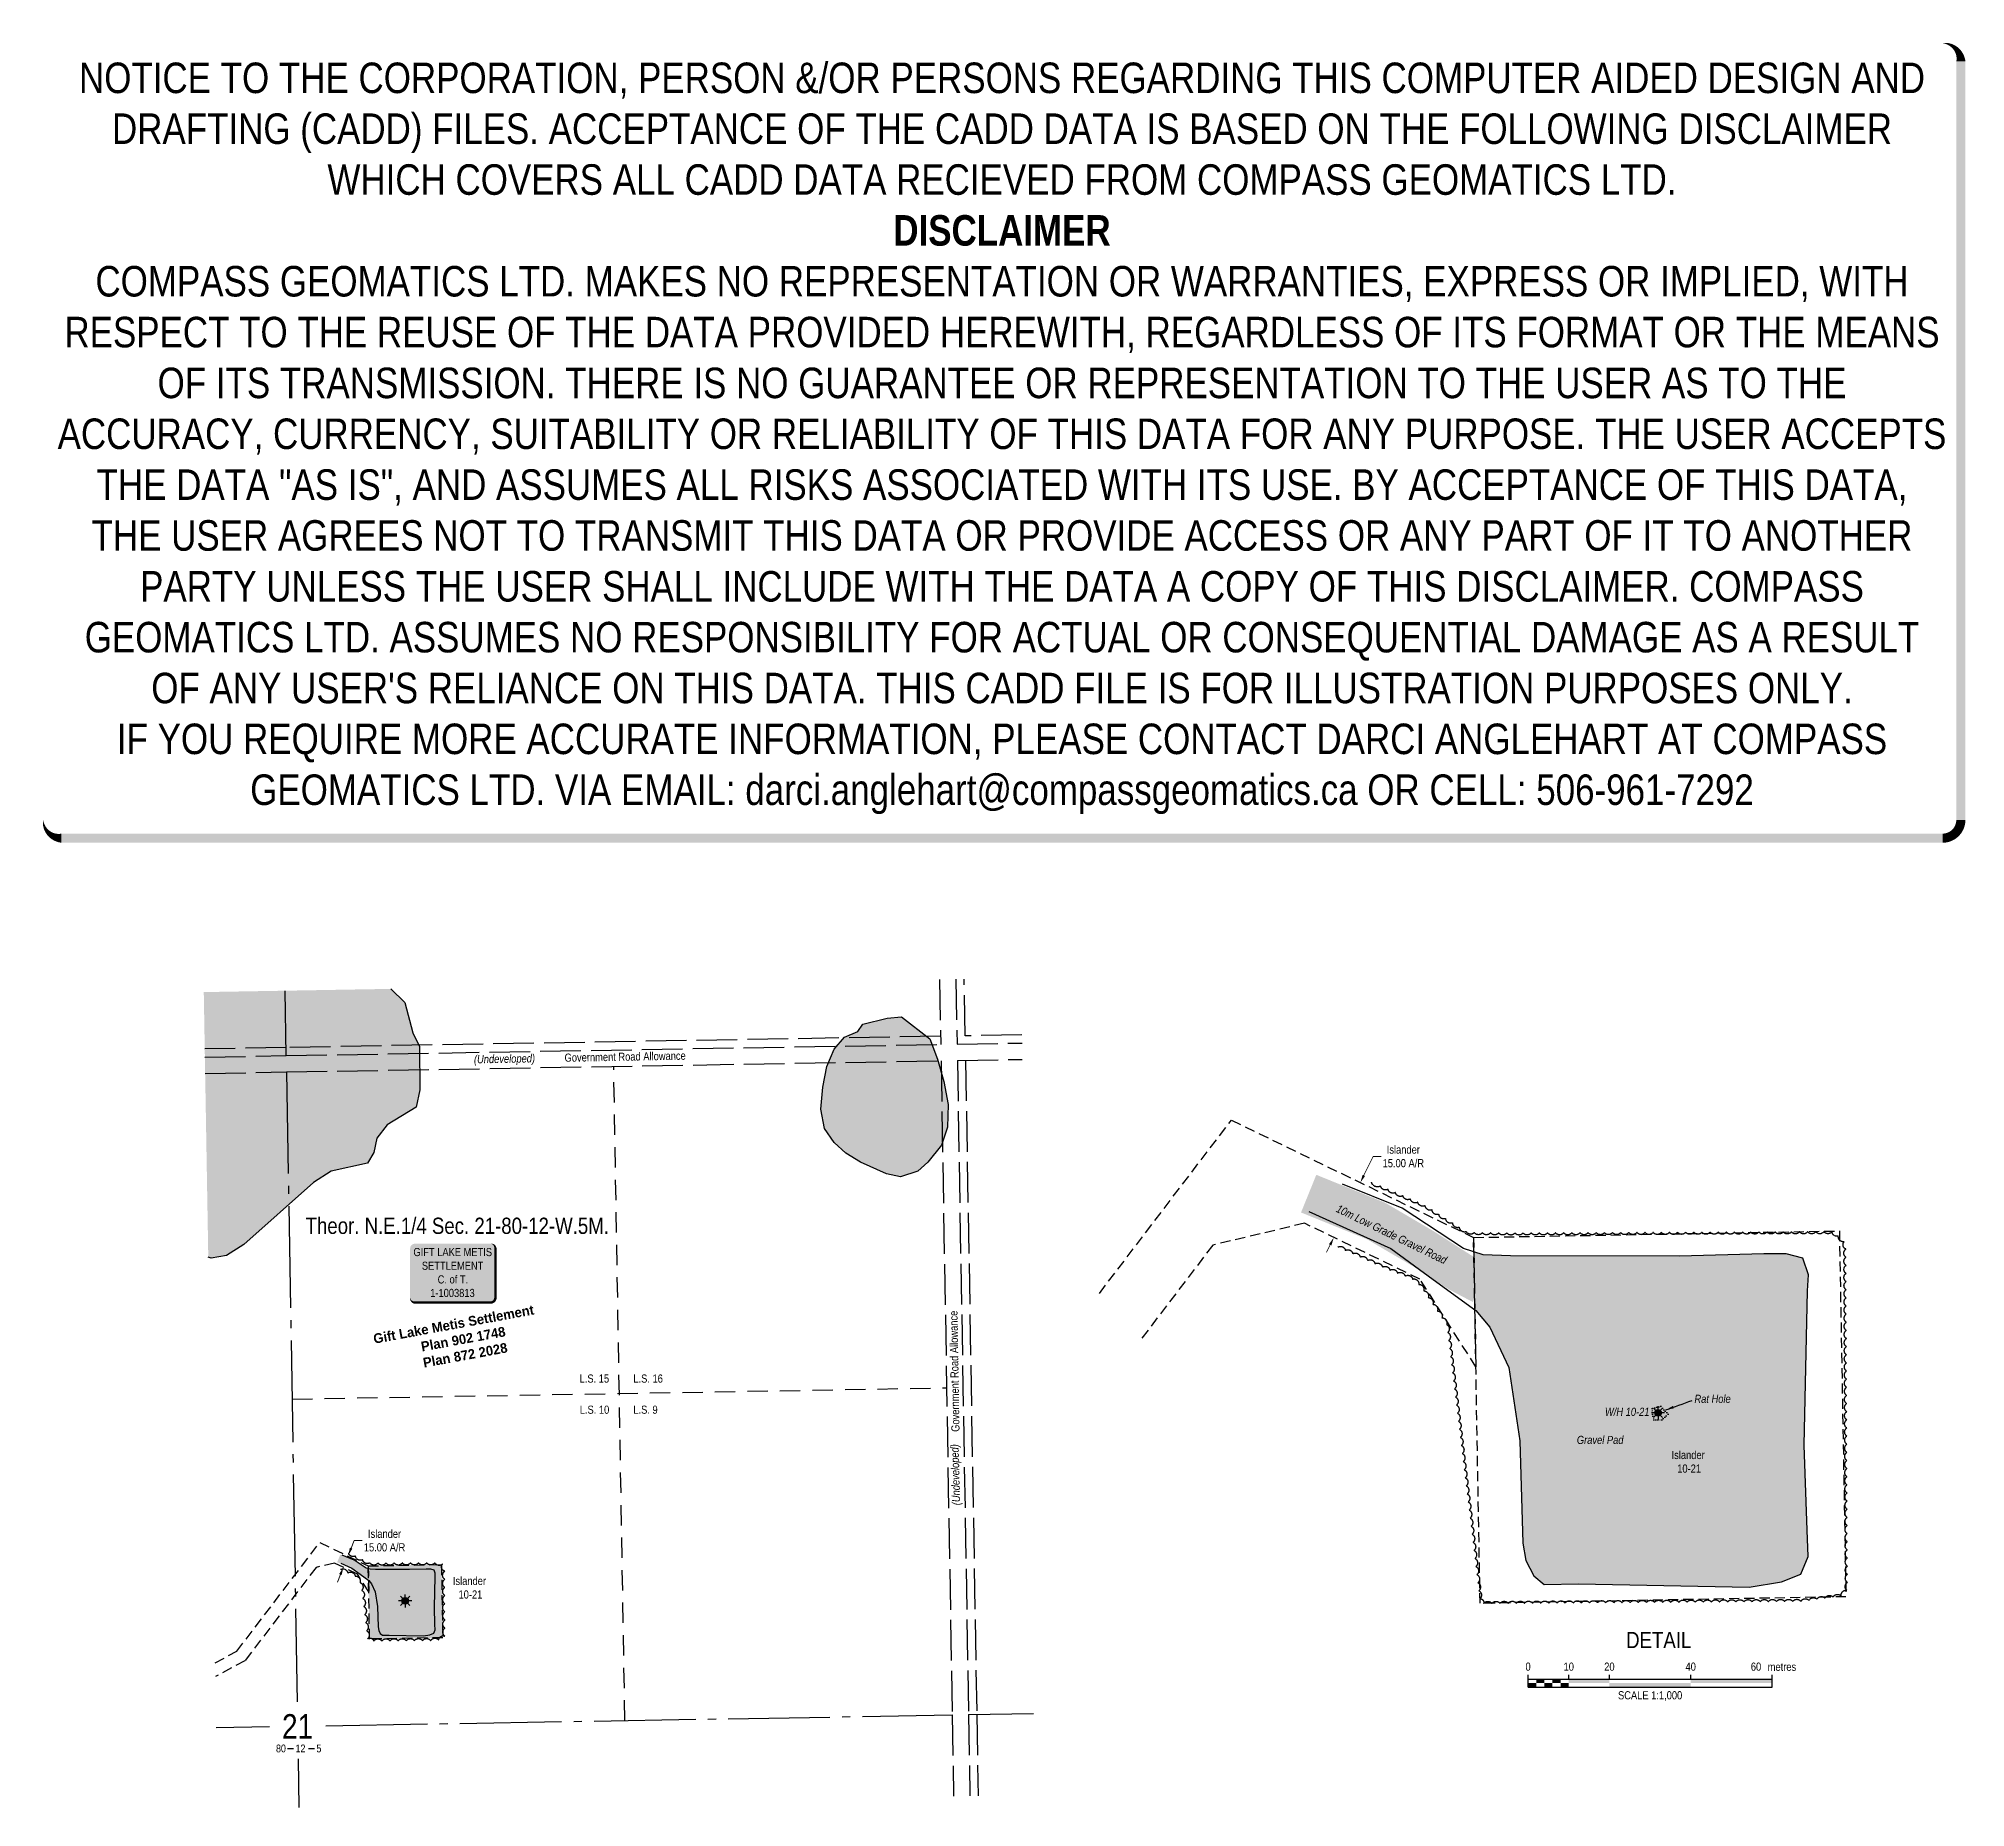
# Model space of a CAD drawing. Extents: x 573697 to 576066, y 6200928 to 6203103.
import ezdxf
from ezdxf.enums import TextEntityAlignment as Align

# ---------------------------------------------------------------- set-up
doc = ezdxf.new("R2010")
doc.units = 0
doc.header["$LTSCALE"] = 5
doc.header["$PDSIZE"] = 0.5
for name, pattern in [('0', [1, 1, 0]), ('foc-ACCESSROAD', [3.75, 2.5, -1.25]), ('foc-LSD', [8, 5, -3]), ('foc-QUARTERLINE', [33, 25, -3, 2, -3]), ('foc-TOPO', [1, 0.2, -0.8]), ('foc-UNSURVEYED', [12.5, 10, -2.5])]:
    doc.linetypes.add(name, pattern=pattern)
doc.layers.get('Defpoints').update_dxf_attribs({"color": 9})
for name, color, linetype in [('10', 1, 'Continuous'), ('9', 3, 'Continuous'), ('AS-OWNER', 7, 'Continuous'), ('AS-ROADS', 254, 'Continuous'), ('AS-SYMBOL', 7, 'Continuous'), ('C-AR', 13, 'foc-ACCESSROAD'), ('C-SYMBOL', 7, 'Continuous'), ('C-WS', 13, 'foc-ACCESSROAD'), ('DETAIL-T', 7, 'Continuous'), ('L-QSEC', 8, 'foc-QUARTERLINE'), ('L-ROAD-T', 7, 'Continuous'), ('L-SECLBL', 7, 'Continuous'), ('L-SECTION-LSD', 7, 'foc-LSD'), ('L-TITLEDB-T', 4, 'Continuous'), ('L-USEC', 7, 'foc-UNSURVEYED'), ('P-PROPOSED-H', 21, 'Continuous'), ('T-BUSH', 110, '0'), ('T-GENERAL', 48, 'foc-TOPO'), ('T-WATER', 160, 'Continuous'), ('T-WATER-H', 133, 'Continuous')]:
    doc.layers.add(name, color=color, linetype=linetype)
for name, color, linetype, lineweight in [('C-AR-T', 13, 'Continuous', 9), ('C-WS-T', 13, 'Continuous', 9), ('T-TEXT', 48, 'Continuous', 18)]:
    doc.layers.add(name, color=color, linetype=linetype, lineweight=lineweight)
doc.layers.add('DISCLAIMER', color=7, linetype='Continuous', plot=False)
doc.styles.add('100L', font='ARIALN.TTF', dxfattribs={"height": 11})
doc.styles.add('175L', font='ARIALN.TTF', dxfattribs={"height": 20})
doc.styles.add('80', font='ARIALN.TTF', dxfattribs={"height": 10})
doc.styles.add('80CG', font='ARIALN.TTF', dxfattribs={"height": 10})
doc.styles.add('80L', font='ARIALN.TTF', dxfattribs={"height": 10})
doc.styles.add('80LS', font='ARIALNI.TTF', dxfattribs={"height": 10})
doc.styles.add('SIMPLEX', font='ARIALN.TTF')
doc.dimstyles.new('Compass 5 000', dxfattribs={"dimscale": 5, "dimtxt": 9, "dimasz": 2, "dimexe": 0.2, "dimexo": 0.0625, "dimgap": 0.5, "dimtad": 0, "dimtih": 1, "dimtoh": 1, "dimzin": 0, "dimdsep": 46, "dimtxsty": '80CG', "dimcen": 0.1, "dimse1": 1, "dimse2": 1, "dimclrd": 256, "dimclrt": 256, "dimaunit": 1, "dimadec": 4, "dimazin": 0, "dimtfac": 0.06, "dimtofl": 0, "dimtmove": 0, "dimatfit": 1, "dimfxl": 0.2, "dimtolj": 1, "dimtzin": 0, "dimlwd": -1, "dimarcsym": 0})

# ---------------------------------------------------------------- blocks, each defined once
blk = doc.blocks.new('*U394')
h = blk.add_hatch(color=255)
edge = h.paths.add_edge_path()
edge.add_line((-46.5, -37), (46.5, -37))
edge.add_arc((46.5, -31), 6, 270, 360)
edge.add_line((52.5, -31), (52.5, 29.5))
edge.add_arc((46.5, 29.5), 6, 0, 90)
edge.add_line((46.5, 35.5), (-46.5, 35.5))
edge.add_arc((-46.5, 29.5), 6, 90, 180)
edge.add_line((-52.5, 29.5), (-52.5, -31))
edge.add_arc((-46.5, -31), 6, 180, 270)
at = {"color": 14, "flags": 128}
blk.add_lwpolyline([(-46.5, -37, 3, 3, 0), (46.5, -37, 3, 3, 0.414214), (52.5, -31, 3, 3, 0), (52.5, 29.5, 3, 0, 0.414214), (46.5, 35.5, 0, 0, 0), (-46.5, 35.5, 0, 0, 0.414214), (-52.5, 29.5, 0, 0, 0), (-52.5, -31, 0, 3, 0.414214)], format="xyseb", close=True, dxfattribs=at)
at = {"color": 14, "style": '80'}
blk.add_attdef('ENTER_TEXT_001', (-26.8, -4.9), '', height=10, dxfattribs=at)
blk = doc.blocks.new('GAS')
h = blk.add_hatch(color=255)
h.dxf.hatch_style = 1
edge = h.paths.add_edge_path()
edge.add_arc((0, 0), 0.9, 0, 360)
for p, q in [((-0.81, 0), (-1.62, 0)), ((-0.57, 0.57), (-1.14, 1.14)), ((0, 0.81), (0, 1.62)), ((0.57, 0.57), (1.14, 1.14)), ((1.62, 0), (0.81, 0)), ((-0.57, -0.57), (-1.14, -1.14)), ((0, -0.81), (0, -1.62)), ((1.14, -1.14), (0.57, -0.57))]:
    blk.add_line(p, q)
blk.add_circle((0, 0), 0.8)
blk = doc.blocks.new('L-SECLBL')
at = {"layer": '9', "color": 7}
for p, q in [((-5.1, -27.8), (-12.3, -27.8)), ((20.7, -27.8), (13.5, -27.8))]:
    blk.add_line(p, q, dxfattribs=at)
at = {"layer": '10', "color": 2, "style": 'SIMPLEX'}
blk.add_attdef('SEC', text='', height=30, dxfattribs=at).set_placement((0, 0), align=Align.MIDDLE)
at = {"layer": '10', "color": 5, "style": '80L'}
blk.add_attdef('TWP', text='', height=9.5, dxfattribs=at).set_placement((-14.4, -27.4), align=Align.MIDDLE_RIGHT)
blk.add_attdef('RGE', text='', height=9.5, dxfattribs=at).set_placement((3.6, -27.4), align=Align.MIDDLE_CENTER)
blk.add_attdef('MER', text='', height=9.5, dxfattribs=at).set_placement((23.2, -27.4), align=Align.MIDDLE_LEFT)
blk = doc.blocks.new('*D396')
at = {"layer": 'C-AR-T', "transparency": 16777216}
for p, q in [((574081.7, 6201246.9), (574085.5, 6201256.2)), ((574085.5, 6201256.2), (574095.5, 6201256.2)), ((574068.6, 6201214.5), (574064.8, 6201205.2))]:
    blk.add_line(p, q, dxfattribs=at)
for points in [[(574080.2, 6201247.5), (574083.3, 6201246.3), (574078, 6201237.6)], [(574067, 6201215.1), (574070.1, 6201213.9), (574072.3, 6201223.7)]]:
    blk.add_solid(points, dxfattribs=at)
at = {"layer": 'Defpoints', "color": 0, "transparency": 16777216}
for p in [(574074, 6201223.1, 699.3), (574078, 6201237.6), (574079.6, 6201237, 699.3)]:
    blk.add_point(p, dxfattribs=at)
at = {"layer": 'C-AR-T', "transparency": 16777216, "insert": (574122.8, 6201256.2), "char_height": 10, "attachment_point": 5, "style": '80CG'}
blk.add_mtext('\\A1;Islander\\P15.00 A/R', dxfattribs=at)
blk = doc.blocks.new('*D399')
at = {"layer": 'C-AR-T', "transparency": 16777216}
for p, q in [((575326.8, 6201705.3), (575338.1, 6201728.5)), ((575338.1, 6201728.5), (575348.1, 6201728.5)), ((575285.4, 6201619.8), (575281, 6201610.8))]:
    blk.add_line(p, q, dxfattribs=at)
for points in [[(575325.3, 6201706), (575328.3, 6201704.5), (575322.4, 6201696.3)], [(575283.9, 6201620.6), (575286.9, 6201619.1), (575289.8, 6201628.8)]]:
    blk.add_solid(points, dxfattribs=at)
at = {"layer": 'Defpoints', "color": 0, "transparency": 16777216}
for p in [(575322.4, 6201696.3), (575325, 6201695), (575292.3, 6201627.6)]:
    blk.add_point(p, dxfattribs=at)
at = {"layer": 'C-AR-T', "transparency": 16777216, "insert": (575375.3, 6201728.5), "char_height": 10, "attachment_point": 5, "style": '80CG'}
blk.add_mtext('\\A1;Islander\\P15.00 A/R', dxfattribs=at)
blk = doc.blocks.new('*U320')
at = {"color": 0}
for p, q in [((-150, 0), (-150, 15)), ((-150, 10), (150.2, 10)), ((-150, 0), (150.2, 0)), ((-100, 10), (-100, 15)), ((-50, 10), (-50, 15)), ((50, 10), (50, 15)), ((150.2, 0), (150.2, 15))]:
    blk.add_line(p, q, dxfattribs=at)
for points in [[(-150, 5), (-140, 5), (-150, 0), (-140, 0)], [(-140, 10), (-130, 10), (-140, 5), (-130, 5)], [(-130, 5), (-120, 5), (-130, 0), (-120, 0)], [(-120, 10), (-110, 10), (-120, 5), (-110, 5)], [(-110, 5), (-100, 5), (-110, 0), (-100, 0)], [(-100, 10), (-50, 10), (-100, 5), (-50, 5)], [(-50, 5), (50, 5), (-50, 0), (50, 0)], [(50, 10), (150.2, 10), (50, 5), (150.2, 5)]]:
    blk.add_solid(points, dxfattribs=at)
at = {"color": 0, "style": '80'}
blk.add_text('metres', height=10, dxfattribs=at).set_placement((162.2, 20), align=Align.CENTER)
at = {"color": 0, "char_height": 10, "style": '80'}
for s, insert, attachment_point in [('0', (-150, 30.2), 2), ('10', (-100, 30.2), 2), ('20', (-50, 30.2), 2), ('40', (50, 30.2), 2), ('60', (136.7, 30.2), 3), ('SCALE 1:1,000', (0.1, -5), 2)]:
    blk.add_mtext(s, dxfattribs=dict(at, insert=insert, attachment_point=attachment_point))
blk = doc.blocks.new('Disclaimer_Legal')
at = {"layer": 'DISCLAIMER', "color": 254, "flags": 128}
blk.add_lwpolyline([(-3612.9, -1104.6, 37.5, 37.5, 0), (4096.1, -1104.6, 37.5, 37.5, 0.414214), (4171.1, -1029.6, 37.5, 37.5, 0), (4171.1, 2078.7, 37.5, 0, 0.414214), (4096.1, 2153.7, 0, 0, 0), (-3612.9, 2153.7, 0, 0, 0.414214), (-3687.9, 2078.7, 0, 0, 0), (-3687.9, -1029.6, 0, 37.5, 0.414214)], format="xyseb", close=True, dxfattribs=at)
at = {"layer": 'DISCLAIMER', "color": 254, "insert": (241.6, 533.9), "char_height": 125, "width": 7717.568, "attachment_point": 5, "style": '80'}
blk.add_mtext('NOTICE TO THE CORPORATION, PERSON &/OR PERSONS REGARDING THIS COMPUTER AIDED DESIGN AND DRAFTING (CADD) FILES. ACCEPTANCE OF THE CADD DATA IS BASED ON THE FOLLOWING DISCLAIMER WHICH COVERS ALL CADD DATA RECIEVED FROM COMPASS GEOMATICS LTD.\\P{\\fArial Narrow|b1|i0|c0|p34;DISCLAIMER}\\PCOMPASS GEOMATICS LTD. MAKES NO REPRESENTATION OR WARRANTIES, EXPRESS OR IMPLIED, WITH RESPECT TO THE REUSE OF THE DATA PROVIDED HEREWITH, REGARDLESS OF ITS FORMAT OR THE MEANS OF ITS TRANSMISSION. THERE IS NO GUARANTEE OR REPRESENTATION TO THE USER AS TO THE ACCURACY, CURRENCY, SUITABILITY OR RELIABILITY OF THIS DATA FOR ANY PURPOSE. THE USER ACCEPTS THE DATA "AS IS", AND ASSUMES ALL RISKS ASSOCIATED WITH ITS USE. BY ACCEPTANCE OF THIS DATA, THE USER AGREES NOT TO TRANSMIT THIS DATA OR PROVIDE ACCESS OR ANY PART OF IT TO ANOTHER PARTY UNLESS THE USER SHALL INCLUDE WITH THE DATA A COPY OF THIS DISCLAIMER. COMPASS GEOMATICS LTD. ASSUMES NO RESPONSIBILITY FOR ACTUAL OR CONSEQUENTIAL DAMAGE AS A RESULT OF ANY USER\'S RELIANCE ON THIS DATA. THIS CADD FILE IS FOR ILLUSTRATION PURPOSES ONLY.\\PIF YOU REQUIRE MORE ACCURATE INFORMATION, PLEASE CONTACT DARCI ANGLEHART AT COMPASS GEOMATICS LTD. VIA EMAIL: darci.anglehart@compassgeomatics.ca OR CELL: 506-961-7292', dxfattribs=at)

msp = doc.modelspace()

# ---------------------------------------------------------------- hatches: boundary and pattern name
at = {"layer": 'AS-ROADS'}
h = msp.add_hatch(color=256, dxfattribs=at)
h.dxf.hatch_style = 1
h.paths.add_polyline_path([(575872.237, 6201563.378), (575873.447, 6201583.143), (575866.357, 6201603.278), (575845.842, 6201608.808), (575818.472, 6201608.753), (575714.947, 6201605.998), (575506.862, 6201606.193), (575473.587, 6201607.693), (575462.32, 6201611.261), (575463.536, 6201539.524), (575464.31, 6201538.956), (575481.512, 6201518.518), (575504.962, 6201469.168), (575518.587, 6201378.823), (575522.047, 6201253.178), (575526.092, 6201231.663), (575535.562, 6201212.998), (575548.327, 6201202.428), (575590.677, 6201203.193), (575800.327, 6201198.868), (575840.337, 6201205.478), (575863.857, 6201214.838), (575873.117, 6201236.498), (575871.782, 6201269.238), (575867.907, 6201373.463)])
h = msp.add_hatch(color=256, dxfattribs=at)
h.dxf.hatch_style = 1
h.paths.add_polyline_path([(574184.923, 6201212.049), (574185.165, 6201216.002), (574183.747, 6201220.029), (574179.644, 6201221.135), (574174.17, 6201221.124), (574153.465, 6201220.573), (574111.848, 6201220.612), (574105.193, 6201220.912), (574102.869, 6201221.648), (574103.126, 6201207.32), (574103.338, 6201207.164), (574106.778, 6201203.077), (574111.468, 6201193.207), (574114.193, 6201175.138), (574114.885, 6201150.009), (574115.694, 6201145.706), (574117.588, 6201141.973), (574120.141, 6201139.859), (574128.611, 6201140.012), (574170.541, 6201139.147), (574178.543, 6201140.469), (574183.247, 6201142.341), (574185.099, 6201146.673), (574184.832, 6201153.221), (574184.057, 6201174.066)])
at = {"layer": 'P-PROPOSED-H'}
h = msp.add_hatch(color=256, dxfattribs=at)
h.dxf.hatch_style = 1
h.paths.add_polyline_path([(574194.363, 6201136.811), (574104.417, 6201135.201), (574102.807, 6201225.147), (574192.753, 6201226.757)])
at = {"layer": 'T-WATER-H'}
h = msp.add_hatch(color=256, dxfattribs=at)
h.dxf.hatch_style = 1
h.paths.add_polyline_path([(574130.615, 6201934.502), (573900.587, 6201930.551), (573906.128, 6201604.736), (573909.803, 6201603.422), (573928.491, 6201606.615), (573949.683, 6201620.432), (574035.43, 6201696.557), (574057.234, 6201710.272), (574101.986, 6201720.041), (574109.504, 6201733.522), (574113.194, 6201751.025), (574126.172, 6201767.409), (574161.71, 6201789.147), (574166.256, 6201810.491), (574165.973, 6201863.633), (574157.657, 6201880.653), (574147.817, 6201917.868)])
h = msp.add_hatch(color=256, dxfattribs=at)
h.dxf.hatch_style = 1
h.paths.add_polyline_path([(574756.988, 6201703.455), (574740.083, 6201707.203), (574707.933, 6201721.316), (574690.052, 6201732.506), (574675.746, 6201745.822), (574663.654, 6201762.955), (574659.267, 6201786.502), (574661.767, 6201813.838), (574666.411, 6201839.111), (574675.617, 6201860.577), (574688.445, 6201875.289), (574704.691, 6201882.179), (574710.943, 6201891.332), (574740.579, 6201898.377), (574758.193, 6201900.12), (574793.012, 6201873.138), (574802.642, 6201848.254), (574810.245, 6201820.777), (574815.539, 6201792.188), (574814.873, 6201764.565), (574807.406, 6201742.207), (574790.907, 6201721.433), (574778.342, 6201710.511)])

# ---------------------------------------------------------------- linework, layer by layer
at = {"layer": 'AS-ROADS', "flags": 128}
for points, const_width, elevation in [([(575472.337, 6201571.683), (575445.087, 6201586.008), (575398.947, 6201615.633), (575341.707, 6201649.173), (575258.93, 6201682.767)], 49.978, 3496.435), ([(574104.943, 6201213.71), (574099.493, 6201216.575), (574090.265, 6201222.5), (574078.817, 6201229.208), (574066.472, 6201234.218)], 9.996, 699.287)]:
    msp.add_lwpolyline(points, dxfattribs=dict(at, const_width=const_width, elevation=elevation))
for points in [[(575258.93, 6201660.718), (575360.127, 6201615.128), (575412.052, 6201577.288), (575464.31, 6201538.956), (575481.512, 6201518.518), (575504.962, 6201469.168), (575518.587, 6201378.823), (575522.047, 6201253.178), (575526.092, 6201231.663), (575535.562, 6201212.998), (575548.327, 6201202.428), (575590.677, 6201203.193), (575800.327, 6201198.868), (575840.337, 6201205.478), (575863.857, 6201214.838), (575873.117, 6201236.498), (575871.782, 6201269.238), (575867.907, 6201373.463), (575872.237, 6201563.378), (575873.447, 6201583.143), (575866.357, 6201603.278), (575845.842, 6201608.808), (575818.472, 6201608.753), (575714.947, 6201605.998), (575506.862, 6201606.193), (575473.587, 6201607.693), (575449.172, 6201615.423), (575373.997, 6201664.748), (575300.542, 6201694.493)], [(574068.954, 6201228.502), (574082.501, 6201222.399), (574092.886, 6201214.831), (574103.338, 6201207.164), (574106.778, 6201203.077), (574111.468, 6201193.207), (574114.193, 6201175.138), (574114.885, 6201150.009), (574115.694, 6201145.706), (574117.588, 6201141.973), (574120.141, 6201139.859), (574128.611, 6201140.012), (574170.541, 6201139.147), (574178.543, 6201140.469), (574183.247, 6201142.341), (574185.099, 6201146.673), (574184.832, 6201153.221), (574184.057, 6201174.066), (574184.923, 6201212.049), (574185.165, 6201216.002), (574183.747, 6201220.029), (574179.644, 6201221.135), (574174.17, 6201221.124), (574153.465, 6201220.573), (574111.848, 6201220.612), (574105.193, 6201220.912), (574100.31, 6201222.458), (574085.275, 6201232.323), (574070.584, 6201238.272)]]:
    msp.add_lwpolyline(points, dxfattribs=at)
at = {"layer": 'C-AR'}
for points in [[(575001.605, 6201560.17), (575163.982, 6201773.176), (575461.656, 6201628.869), (575464.501, 6201469.942), (575395.732, 6201577.553), (575253.857, 6201646.331), (575141, 6201619.426), (575051.969, 6201502.636)], [(573914.61, 6201105.895), (573941.198, 6201120.156), (574043.246, 6201254.021), (574102.807, 6201225.147), (574103.376, 6201193.348), (574089.616, 6201214.879), (574061.229, 6201228.641), (574038.647, 6201223.258), (573951.151, 6201108.48), (573914.896, 6201089.035)]]:
    msp.add_lwpolyline(points, dxfattribs=at)
at = {"layer": 'C-WS'}
for points in [[(575919.438, 6201187.19), (575469.707, 6201179.138), (575461.656, 6201628.869), (575911.386, 6201636.92)], [(574194.363, 6201136.811), (574104.417, 6201135.201), (574102.807, 6201225.147), (574192.753, 6201226.757)]]:
    msp.add_lwpolyline(points, close=True, dxfattribs=at)
at = {"layer": 'L-QSEC'}
for p, q in [((574001.883, 6201852.431), (574000.525, 6201932.268)), ((574002.228, 6201832.326), (574015.394, 6201058.06)), ((574050.454, 6201028.658), (574820.697, 6201041.914)), ((574840.802, 6201042.258), (574920.638, 6201043.632)), ((573915.963, 6201026.343), (573981.182, 6201027.466)), ((574016.584, 6200988.07), (574017.603, 6200928.122))]:
    msp.add_line(p, q, dxfattribs=at)
at = {"layer": 'L-SECTION-LSD'}
for p, q in [((574418.3, 6201034.989), (574404.573, 6201839.237)), ((574009.066, 6201430.195), (574813.807, 6201444.031))]:
    msp.add_line(p, q, dxfattribs=at)
at = {"layer": 'L-USEC'}
for p, q in [((574805.205, 6201946.09), (574806.573, 6201866.253)), ((574825.31, 6201946.435), (574826.678, 6201866.598)), ((574836.557, 6201876.824), (574835.361, 6201946.608)), ((574001.715, 6201862.484), (573901.774, 6201860.766)), ((574806.401, 6201876.305), (574001.715, 6201862.484)), ((574001.883, 6201852.431), (574806.573, 6201866.253)), ((574826.678, 6201866.598), (574906.514, 6201867.97)), ((574906.342, 6201878.022), (574836.557, 6201876.824)), ((573901.945, 6201850.714), (574001.883, 6201852.431)), ((574002.228, 6201832.326), (574806.917, 6201846.148)), ((574806.917, 6201846.148), (574820.697, 6201041.914)), ((574827.022, 6201846.493), (574906.859, 6201847.865)), ((574827.022, 6201846.493), (574840.802, 6201042.258)), ((574837.074, 6201846.666), (574850.854, 6201042.433)), ((573902.287, 6201830.609), (574002.228, 6201832.326)), ((574820.697, 6201041.914), (574822.409, 6200941.973)), ((574840.802, 6201042.258), (574842.514, 6200942.319)), ((574850.854, 6201042.433), (574852.566, 6200942.492))]:
    msp.add_line(p, q, dxfattribs=at)
at = {"layer": 'T-BUSH', "flags": 128}
for points in [[(575294.931, 6201617.049, -0.52056705), (575304.044, 6201612.944, -0.52056705), (575313.157, 6201608.838, -0.52056705), (575322.271, 6201604.732, -0.52056705), (575331.384, 6201600.626, -0.52056705), (575340.497, 6201596.52, -0.52056705), (575349.611, 6201592.414, -0.52056705), (575358.867, 6201588.648, -0.52056705), (575368.171, 6201584.993, -0.52056705), (575377.475, 6201581.339, -0.52056705), (575386.778, 6201577.684, -0.52056705), (575394.397, 6201571.214, -0.52056705), (575400.318, 6201563.217, -0.52056705), (575405.946, 6201554.956, -0.52056705), (575411.574, 6201546.696, -0.52056705), (575417.202, 6201538.435, -0.52056705), (575422.831, 6201530.175, -0.52056705), (575428.459, 6201521.914, -0.52056705), (575429.926, 6201512.092, -0.52056705), (575431.122, 6201502.168, -0.52056705), (575432.318, 6201492.244, -0.52056705), (575433.515, 6201482.321, -0.52056705), (575434.711, 6201472.397, -0.52056705), (575435.907, 6201462.473, -0.52056705), (575437.103, 6201452.549, -0.52056705), (575438.3, 6201442.626, -0.52056705), (575439.496, 6201432.702, -0.52056705), (575440.692, 6201422.778, -0.52056705), (575441.888, 6201412.854, -0.52056705), (575443.085, 6201402.931, -0.52056705), (575444.281, 6201393.007, -0.52056705), (575445.477, 6201383.083, -0.52056705), (575446.673, 6201373.159, -0.52056705), (575447.87, 6201363.236, -0.52056705), (575449.066, 6201353.312, -0.52056705), (575450.262, 6201343.388, -0.52056705), (575451.458, 6201333.464, -0.52056705), (575452.655, 6201323.541, -0.52056705), (575453.851, 6201313.617, -0.52056705), (575455.047, 6201303.693, -0.52056705), (575456.243, 6201293.769, -0.52056705), (575457.44, 6201283.845, -0.52056705), (575458.636, 6201273.922, -0.52056705), (575459.832, 6201263.998, -0.52056705), (575461.028, 6201254.074, -0.52056705), (575462.225, 6201244.15, -0.52056705), (575463.421, 6201234.227, -0.52056705), (575464.617, 6201224.303, -0.52056705), (575465.813, 6201214.379, -0.52056705), (575467.01, 6201204.455, -0.52056705), (575468.206, 6201194.532, -0.52056705), (575469.402, 6201184.608, -0.52056705), (575474.223, 6201178.8, -0.52056705), (575484.218, 6201178.868, -0.52056705), (575494.213, 6201178.936, -0.52056705), (575504.209, 6201179.004, -0.52056705), (575514.204, 6201179.072, -0.52056705), (575524.2, 6201179.14, -0.52056705), (575534.195, 6201179.208, -0.52056705), (575544.19, 6201179.276, -0.52056705), (575554.186, 6201179.344, -0.52056705), (575564.181, 6201179.412, -0.52056705), (575574.176, 6201179.48, -0.52056705), (575584.172, 6201179.548, -0.52056705), (575594.167, 6201179.616, -0.52056705), (575604.163, 6201179.684, -0.52056705), (575614.158, 6201179.752, -0.52056705), (575624.153, 6201179.82, -0.52056705), (575634.149, 6201179.889, -0.52056705), (575644.144, 6201179.957, -0.52056705), (575654.139, 6201180.025, -0.52056705), (575664.135, 6201180.093, -0.52056705), (575674.13, 6201180.161, -0.52056705), (575684.126, 6201180.229, -0.52056705), (575694.121, 6201180.297, -0.52056705), (575704.116, 6201180.365, -0.52056705), (575714.112, 6201180.433, -0.52056705), (575724.107, 6201180.501, -0.52056705), (575734.102, 6201180.569, -0.52056705), (575744.098, 6201180.637, -0.52056705), (575754.093, 6201180.705, -0.52056705), (575764.089, 6201180.773, -0.52056705), (575774.084, 6201180.841, -0.52056705), (575784.079, 6201180.909, -0.52056705), (575794.075, 6201180.977, -0.52056705), (575804.07, 6201181.045, -0.52056705), (575814.065, 6201181.114, -0.52056705), (575824.061, 6201181.182, -0.52056705), (575834.056, 6201181.25, -0.52056705), (575844.052, 6201181.318, -0.52056705), (575854.047, 6201181.386, -0.52056705), (575864.042, 6201181.454, -0.52056705), (575873.951, 6201182.749, -0.52056705), (575883.856, 6201184.088, -0.52056705), (575893.762, 6201185.427, -0.52056705), (575903.667, 6201186.766, -0.52056705), (575913.573, 6201188.105, -0.52056705), (575920.669, 6201195.072, -0.52056705), (575921.281, 6201204.799, -0.52056705), (575921.236, 6201214.795, -0.52056705), (575921.191, 6201224.79, -0.52056705), (575921.146, 6201234.786, -0.52056705), (575921.102, 6201244.781, -0.52056705), (575921.057, 6201254.777, -0.52056705), (575921.012, 6201264.772, -0.52056705), (575920.967, 6201274.768, -0.52056705), (575920.922, 6201284.763, -0.52056705), (575920.877, 6201294.759, -0.52056705), (575920.832, 6201304.754, -0.52056705), (575920.788, 6201314.75, -0.52056705), (575920.743, 6201324.745, -0.52056705), (575920.698, 6201334.741, -0.52056705), (575920.653, 6201344.736, -0.52056705), (575920.608, 6201354.732, -0.52056705), (575920.563, 6201364.727, -0.52056705), (575920.518, 6201374.723, -0.52056705), (575920.474, 6201384.718, -0.52056705), (575920.429, 6201394.714, -0.52056705), (575920.384, 6201404.709, -0.52056705), (575920.339, 6201414.705, -0.52056705), (575920.294, 6201424.7, -0.52056705), (575920.249, 6201434.696, -0.52056705), (575920.205, 6201444.691, -0.52056705), (575920.16, 6201454.687, -0.52056705), (575920.115, 6201464.682, -0.52056705), (575920.07, 6201474.678, -0.52056705), (575920.025, 6201484.673, -0.52056705), (575919.98, 6201494.669, -0.52056705), (575919.935, 6201504.664, -0.52056705), (575919.891, 6201514.66, -0.52056705), (575919.846, 6201524.655, -0.52056705), (575919.801, 6201534.651, -0.52056705), (575919.756, 6201544.647, -0.52056705), (575919.711, 6201554.642, -0.52056705), (575919.666, 6201564.638, -0.52056705), (575919.621, 6201574.633, -0.52056705), (575919.577, 6201584.629, -0.52056705), (575919.532, 6201594.624, -0.52056705), (575919.487, 6201604.62, -0.52056705), (575919.442, 6201614.615, -0.52056705), (575917.295, 6201623.717, -0.52056705), (575910.127, 6201630.683, -0.52056705), (575902.341, 6201636.118, -0.52056705), (575892.346, 6201636.076, -0.52056705), (575882.35, 6201636.034, -0.52056705), (575872.354, 6201635.992, -0.52056705), (575862.359, 6201635.949, -0.52056705), (575852.363, 6201635.907, -0.52056705), (575842.368, 6201635.865, -0.52056705), (575832.372, 6201635.823, -0.52056705), (575822.377, 6201635.781, -0.52056705), (575812.381, 6201635.739, -0.52056705), (575802.386, 6201635.696, -0.52056705), (575792.39, 6201635.654, -0.52056705), (575782.395, 6201635.612, -0.52056705), (575772.399, 6201635.57, -0.52056705), (575762.404, 6201635.528, -0.52056705), (575752.408, 6201635.486, -0.52056705), (575742.413, 6201635.443, -0.52056705), (575732.417, 6201635.401, -0.52056705), (575722.422, 6201635.359, -0.52056705), (575712.426, 6201635.317, -0.52056705), (575702.431, 6201635.275, -0.52056705), (575692.435, 6201635.233, -0.52056705), (575682.44, 6201635.19, -0.52056705), (575672.444, 6201635.148, -0.52056705), (575662.449, 6201635.106, -0.52056705), (575652.453, 6201635.064, -0.52056705), (575642.458, 6201635.022, -0.52056705), (575632.462, 6201634.98, -0.52056705), (575622.467, 6201634.937, -0.52056705), (575612.471, 6201634.895, -0.52056705), (575602.476, 6201634.853, -0.52056705), (575592.48, 6201634.811, -0.52056705), (575582.485, 6201634.769, -0.52056705), (575572.489, 6201634.727, -0.52056705), (575562.494, 6201634.685, -0.52056705), (575552.498, 6201634.642, -0.52056705), (575542.502, 6201634.6, -0.52056705), (575532.507, 6201634.558, -0.52056705), (575522.511, 6201634.516, -0.52056705), (575512.516, 6201634.474, -0.52056705), (575502.521, 6201634.535, -0.52056705), (575492.526, 6201634.636, -0.52056705), (575482.531, 6201634.736, -0.52056705), (575472.535, 6201634.837, -0.52056705), (575462.54, 6201634.937, -0.52056705), (575452.842, 6201636.04, -0.52056705), (575444.4, 6201641.393, -0.52056705), (575435.959, 6201646.746, -0.52056705), (575427.518, 6201652.099, -0.52056705), (575419.076, 6201657.452, -0.52056705), (575410.635, 6201662.806, -0.52056705), (575402.194, 6201668.159, -0.52056705), (575393.099, 6201672.277, -0.52056705), (575383.929, 6201676.256, -0.52056705), (575374.759, 6201680.234, -0.52056705), (575365.589, 6201684.212, -0.52056705), (575356.419, 6201688.19, -0.52056705), (575347.249, 6201692.168, -0.52056705), (575336.181, 6201696.969, -0.52056705)], [(574068.476, 6201220.596, -0.52056705), (574077.59, 6201216.49, -0.52056705), (574086.797, 6201212.641, -0.52056705), (574092.682, 6201204.611, -0.52056705), (574094.856, 6201195.055, -0.52056705), (574096.053, 6201185.131, -0.52056705), (574097.249, 6201175.207, -0.52056705), (574098.445, 6201165.283, -0.52056705), (574099.642, 6201155.36, -0.52056705), (574100.838, 6201145.436, -0.52056705), (574102.034, 6201135.512, -0.52056705), (574109.549, 6201132.763, -0.52056705), (574119.544, 6201132.831, -0.52056705), (574129.539, 6201132.899, -0.52056705), (574139.535, 6201132.967, -0.52056705), (574149.53, 6201133.035, -0.52056705), (574159.525, 6201133.103, -0.52056705), (574169.521, 6201133.171, -0.52056705), (574179.516, 6201133.239, -0.52056705), (574189.458, 6201134.069, -0.52056705), (574197.138, 6201138.632, -0.52056705), (574197.093, 6201148.628, -0.52056705), (574197.049, 6201158.623, -0.52056705), (574197.004, 6201168.619, -0.52056705), (574196.959, 6201178.614, -0.52056705), (574196.914, 6201188.61, -0.52056705), (574196.869, 6201198.605, -0.52056705), (574196.824, 6201208.601, -0.52056705), (574196.779, 6201218.596, -0.52056705), (574193.978, 6201227.419, -0.52056705), (574184.625, 6201228.969, -0.52056705), (574174.629, 6201228.927, -0.52056705), (574164.634, 6201228.885, -0.52056705), (574154.638, 6201228.843, -0.52056705), (574144.643, 6201228.801, -0.52056705), (574134.647, 6201228.758, -0.52056705), (574124.652, 6201228.716, -0.52056705), (574114.656, 6201228.674, -0.52056705), (574104.661, 6201228.743, -0.52056705), (574095.817, 6201232.736, -0.52056705), (574086.988, 6201237.358, -0.52056705), (574078.666, 6201240.968, -0.52056705)]]:
    msp.add_lwpolyline(points, format="xyb", dxfattribs=at)
at = {"layer": 'T-GENERAL', "ltscale": 0.5}
for p, q in [((575681.327, 6201418.653, 3495.62), (575681.067, 6201413.958, 3495.61)), ((575681.067, 6201413.958, 3495.61), (575683.237, 6201404.848, 3495.535)), ((575691.667, 6201421.293, 3495.56), (575681.327, 6201418.653, 3495.62)), ((575700.867, 6201411.723, 3495.46), (575691.667, 6201421.293, 3495.56)), ((575692.932, 6201404.778, 3495.575), (575700.867, 6201411.723, 3495.46)), ((575683.237, 6201404.848, 3495.535), (575692.932, 6201404.778, 3495.575))]:
    msp.add_line(p, q, dxfattribs=at)
at = {"layer": 'T-WATER'}
msp.add_lwpolyline([(574130.615, 6201934.502), (574147.817, 6201917.868), (574157.657, 6201880.653), (574165.973, 6201863.633), (574166.256, 6201810.491), (574161.71, 6201789.147), (574126.172, 6201767.409), (574113.194, 6201751.025), (574109.504, 6201733.522), (574101.986, 6201720.041), (574057.234, 6201710.272), (574035.43, 6201696.557), (573949.683, 6201620.432), (573928.491, 6201606.615), (573909.803, 6201603.422), (573906.128, 6201604.736)], dxfattribs=at)
msp.add_lwpolyline([(574756.988, 6201703.455), (574740.083, 6201707.203), (574707.933, 6201721.316), (574690.052, 6201732.506), (574675.746, 6201745.822), (574663.654, 6201762.955), (574659.267, 6201786.502), (574661.767, 6201813.838), (574666.411, 6201839.111), (574675.617, 6201860.577), (574688.445, 6201875.289), (574704.691, 6201882.179), (574710.943, 6201891.332), (574740.579, 6201898.377), (574758.193, 6201900.12), (574793.012, 6201873.138), (574802.642, 6201848.254), (574810.245, 6201820.777), (574815.539, 6201792.188), (574814.873, 6201764.565), (574807.406, 6201742.207), (574790.907, 6201721.433), (574778.342, 6201710.511), (574756.988, 6201703.455)], close=True, dxfattribs=at)

# ---------------------------------------------------------------- block references
at = {"layer": 'AS-OWNER'}
ref = msp.add_blockref('*U394', (574206.665, 6201585.822), dxfattribs=dict(at, xscale=0.9986495683087576, yscale=0.9986495683087576, zscale=0.9986495683087576))
ref.add_attrib('ENTER_TEXT_001', 'GIFT LAKE METIS', (574158.326, 6201605.989), dxfattribs={"layer": '0', "color": 14, "height": 9.9865, "style": '80'})
ref.add_attrib('ENTER_TEXT_002', 'SETTLEMENT', (574168.694, 6201589.168), dxfattribs={"layer": '0', "color": 14, "height": 9.9865, "style": '80'})
ref.add_attrib('ENTER_TEXT_003', 'C. of T.', (574188.126, 6201572.347), dxfattribs={"layer": '0', "color": 14, "height": 9.9865, "style": '80'})
ref.add_attrib('ENTER_TEXT_004', '1-1003813', (574178.97, 6201555.662), dxfattribs={"layer": '0', "color": 14, "height": 9.9865, "style": '80'})
at = {"layer": 'AS-SYMBOL', "color": 3}
for p, xscale, yscale, zscale in [((575688.397, 6201413.358), 4.997801949999996, 4.997801949999996, 4.997801949999996), ((574148.155, 6201182.045), 4.999999999999995, 4.999999999999995, 4.999999999999995)]:
    msp.add_blockref('GAS', p, dxfattribs=dict(at, xscale=xscale, yscale=yscale, zscale=zscale))
at = {"layer": 'Defpoints', "xscale": 0.3, "yscale": 0.3, "zscale": 0.3}
msp.add_blockref('Disclaimer_Legal', (574809.423, 6202451.153), dxfattribs=at)
at = {"layer": 'DETAIL-T', "xscale": 0.99956039, "yscale": 0.99956039, "zscale": 0.99956039}
msp.add_blockref('*U320', (575678.621, 6201076.052), dxfattribs=at)
at = {"layer": 'L-SECLBL', "color": 3, "xscale": 0.99956039, "yscale": 0.99956039, "zscale": 0.99956039}
msp.add_blockref('L-SECLBL', (574015.904, 6201028.063), dxfattribs=at).add_auto_attribs({'SEC': '21', 'TWP': '80', 'RGE': '12', 'MER': '5'})

# ---------------------------------------------------------------- texts
at = {"layer": 'C-SYMBOL', "color": 3, "style": '175L'}
msp.add_text('Theor. N.E.1/4 Sec. 21-80-12-W.5M.', height=19.99121, dxfattribs=at).set_placement((574212.212, 6201627.241), align=Align.BOTTOM_CENTER)
at = {"layer": 'C-WS-T', "char_height": 9.9956, "attachment_point": 1, "style": '80L'}
for s, width, insert in [('{\\fArial Narrow|b0|i1|c0|p34;W/H 10-21}', 52.72619, (575623.192, 6201419.566)), ('\\pi4.50767;Islander\\P\\pi11.44187;10-21 ', 48.82049, (575700.56, 6201366.448)), ('\\pi4.50767;Islander\\P\\pi11.44187;10-21 ', 48.82049, (574202.303, 6201211.615))]:
    msp.add_mtext_dynamic_manual_height_columns(s, width=width, gutter_width=50, heights=[0], dxfattribs=dict(at, insert=insert))
at = {"layer": 'DETAIL-T', "color": 3, "insert": (575689.275, 6201133.975), "char_height": 19.9912, "width": 223.75961, "attachment_point": 5, "style": '80CG'}
msp.add_mtext('DETAIL', dxfattribs=at)
at = {"layer": 'L-ROAD-T', "style": '80L'}
for height, rotation, p in [(10, 0.984074, (574418.608, 6201851.158)), (9.9956, 90.981569, (574823.426, 6201464.373))]:
    msp.add_text('Government Road Allowance', height=height, rotation=rotation, dxfattribs=at).set_placement(p, align=Align.MIDDLE_CENTER)
at = {"layer": 'L-TITLEDB-T', "insert": (574066.059, 6201502.278), "char_height": 11.98336, "attachment_point": 1, "rotation": 10.407242, "style": '80L'}
msp.add_mtext_dynamic_manual_height_columns('\\pi42.73871;{\\fCordia New|b1|i0|c0|p34;Gift Lake Metis Settlement\\P\\pi98.66105;Plan 902 1748\\P\\pi97.51978;Plan 872 2028}', width=331.42161, gutter_width=45, heights=[0], dxfattribs=at)
at = {"layer": 'T-TEXT', "style": '80LS'}
for height, rotation, p in [(10, 0.984074, (574270.286, 6201848.567)), (9.9956, 91.556585, (574824.509, 6201337.215))]:
    msp.add_text('(Undeveloped)', height=height, rotation=rotation, dxfattribs=at).set_placement(p, align=Align.MIDDLE_CENTER)
at = {"layer": 'T-TEXT', "insert": (575296.077, 6201669.74), "char_height": 9.9956, "attachment_point": 1, "rotation": 334.136712, "style": '80L'}
msp.add_mtext_dynamic_manual_height_columns('{\\fArial Narrow|b0|i1|c0|p34;10m Low Grade Gravel Road}', width=152.33283, gutter_width=50, heights=[0], dxfattribs=at)
at = {"layer": 'T-TEXT', "char_height": 9.9956, "attachment_point": 1, "style": '80L'}
for s, width, insert in [('{\\fArial Narrow|b0|i1|c0|p34;Rat Hole}', 44.8458, (575733.202, 6201435.461)), ('\\pi2.54461;{\\fArial Narrow|b0|i1|c0|p34;Gravel Pad}', 61.82415, (575586.105, 6201384.995))]:
    msp.add_mtext_dynamic_manual_height_columns(s, width=width, gutter_width=50, heights=[0], dxfattribs=dict(at, insert=insert))

# ---------------------------------------------------------------- dimensions: what is measured, and where the dimension line sits
at = {"layer": 'C-AR-T', "color": 6}
dim = msp.add_linear_dim(base=(575322.441, 6201696.261), p1=(575292.338, 6201627.579), p2=(575325.026, 6201695.008), angle=64.136712, text='Islander\\P15.00 A/R', dimstyle='Compass 5 000', dxfattribs=at)
dim.commit()
dim.dimension.update_dxf_attribs({"geometry": '*D399', "text_midpoint": (575375.339, 6201728.473), "dimtype": 161})
at = {"layer": 'C-AR-T'}
dim = msp.add_aligned_dim(p1=(574073.983, 6201223.079, 699.287), p2=(574079.621, 6201236.972, 699.287), distance=1.765, text='Islander\\P15.00 A/R', dimstyle='Compass 5 000', dxfattribs=at)
dim.commit()
dim.dimension.update_dxf_attribs({"geometry": '*D396', "text_midpoint": (574122.788, 6201256.168)})

# ---------------------------------------------------------------- leaders
at = {"layer": 'T-TEXT', "path_type": 1}
msp.add_leader([(575697.949, 6201416.93), (575730.315, 6201428.474)], dimstyle='Compass 5 000', override={"dimgap": 0.5, "dimtad": 0}, dxfattribs=at)

# ---------------------------------------------------------------- next in the draw order: texts
at = {"layer": 'L-SECTION-LSD', "char_height": 9.9956, "attachment_point": 1, "style": '100L', "bg_fill": 3, "box_fill_scale": 1.5, "bg_fill_color": 256, "bg_fill_transparency": 0}
for s, width, insert in [('\\pi1.8612;L.S. 15', 36.85945, (574360.751, 6201460.434)), ('L.S. 16', 36.94144, (574428.681, 6201460.434)), ('\\pi2.04444;L.S. 10', 36.95405, (574360.751, 6201422.166)), ('L.S. 9', 30.52728, (574428.681, 6201422.166))]:
    msp.add_mtext_dynamic_manual_height_columns(s, width=width, gutter_width=55, heights=[0], dxfattribs=dict(at, insert=insert))

doc.saveas('drawing.dxf')
